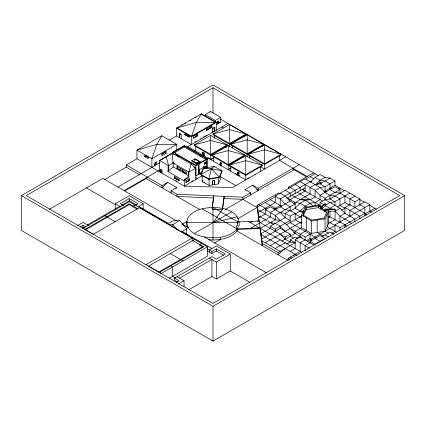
<?xml version="1.0" encoding="UTF-8"?>
<svg xmlns="http://www.w3.org/2000/svg" width="426" height="426" viewBox="0 0 426 426"><rect width="100%" height="100%" fill="white"/><g stroke="black" fill="none" stroke-linecap="round" stroke-linejoin="round"><path stroke-width="0.64" d="M324.687 211.344L324.687 209.619L327.29 211.126L324.016 218.176L311.8 220.066L302.854 214.906L306.129 207.851L318.35 205.96L320.954 207.462L320.954 209.187L321.832 208.681L322.024 206.876L325.847 203.953L325.224 203.591L320.331 207.105L320.331 208.831M324.633 210.3L321.832 208.681L325.656 205.758L325.847 203.953M290.181 228.395L305.117 237.021L311.427 233.373L325.033 231.27L328.675 223.416L334.99 219.768L335.182 209.342L334.559 208.985L325.757 209.033L324.687 209.619M212.26 207.893L213.799 195.891L211.999 209.235L222.393 209.704L224.188 196.359L222.542 209.129L222.542 208.57M191.024 164.053L188.883 172.115L188.883 177.477L183.553 180.555L167.855 171.492L173.185 166.896L173.185 163.051L172.168 153.168L191.024 164.053L195.827 168.105L195.827 179.49M201.035 174.303L203.468 168.163L214.108 166.406L222.074 170.842L219.395 177.546L208.751 179.309L200.79 174.868L203.468 168.163L211.429 168.755L222.074 170.842L219.395 177.546M213.479 180.4A1.161 0.911 -26.4 0 0 212.361 181.529L212.51 184.895L209.097 185.459L202.148 181.588L202.669 180.384M214.56 180.922A1.161 0.911 -26.4 0 1 214.597 181.162L214.741 184.527L218.378 183.925L220.711 178.515L220.711 174.096M301.47 215.119L311.427 220.87L311.427 233.373L301.47 227.622L301.47 215.119L305.117 207.265L318.717 205.162L322.024 206.876L321.401 206.519M303.403 215.455L306.129 209.576L306.129 207.851M328.35 233.187L325.033 231.27L325.033 218.762L328.675 210.907L325.565 209.113M176.785 150.346L176.785 144.377L161.843 135.75L156.864 144.377L151.885 158.749L151.885 167.375M216.291 130.191L216.291 122.384L201.349 113.763L196.37 122.384L191.391 136.762L191.391 144.568L176.455 135.942L169.149 140.159M237.985 229.396L236.238 232.042A26.407 15.245 0 0 1 220.561 239.407L214.395 242.969M223.022 208.676L213 222.644L237.197 216.861M310.549 181.939L315.075 177.37L320.054 174.495L325.033 177.37L330.012 178.084L334.99 180.959L334.99 185.273L324.037 191.599M315.528 184.815L320.054 180.241L325.033 177.37M301.794 217.851L295.159 214.022L300.138 211.147L305.117 206.115L310.096 203.239L315.075 202.52L320.054 199.645L320.054 195.337L315.075 190.305L300.138 181.678M104.626 179.564L126.229 167.093L126.229 164.937L162.045 185.614L162.045 187.77L167.722 182.339L176.801 187.584L175.858 188.489M285.196 248.518L278.098 254.775L278.098 252.618L295.159 242.767L290.181 239.891L290.181 242.048L286.693 244.061M293.738 255.52L295.159 254.269M183.553 180.555L188.883 175.959L173.185 166.896M159.681 171.875L159.681 160.49L174.356 151.906L178.478 157.002M174.356 151.906L159.681 160.49L168.653 165.671L173.558 162.839M21.3 195.593L213 84.918L404.7 195.593L404.7 230.407L213 341.082L21.3 230.407L21.3 195.593L213 306.273L404.7 195.593M213 87.793L26.279 195.593L213 303.397L399.721 195.593L213 87.793L213 112.863M161.843 135.75L136.948 150.128L136.948 158.749L184.351 186.119L232.394 187.616L285.718 156.827M201.349 113.763L176.455 128.135L176.455 135.942M181.801 125.478L182.951 124.818M184.676 123.822L185.827 123.157M189.852 120.835L191.002 120.169M195.028 117.848L196.178 117.182M205.215 116.389L205.215 114.621L210.641 111.49L220.764 117.331L220.764 122.044L216.387 124.573M179.341 129.802L179.713 129.584M181.204 130.878L181.582 130.665M49.182 209.422L102.922 178.393L176.364 220.796M126.229 164.937L136.948 158.749M179.729 134.483L180.741 133.897M144.675 156.677L148.237 158.733L148.237 157.386L144.675 155.33L144.675 156.677L145.921 155.959L148.461 157.428M184.793 134.754L189.288 137.348L189.288 136.4L184.793 133.807L184.793 134.754L185.166 134.541L189.096 136.81M205.215 114.621L215.338 120.467L220.764 117.331M217.441 121.751L217.441 123.966L217.164 121.596L218.746 120.995L218.746 123.21L218.474 121.394M194.091 135.441L195.209 134.797M161.758 154.42L164.899 152.604L166.14 153.323L166.14 151.283L161.933 153.711L161.933 155.756L166.14 153.323M206.296 128.806L206.669 129.019L212.047 125.915L212.047 127.31L206.669 130.415L206.296 130.202L211.674 127.097L212.047 127.31M216.392 124.397L217.292 123.881M218.597 123.125L220.364 122.102M192.973 138.13L196.892 135.867L197.265 136.08L197.265 134.041L193.345 136.304L193.345 138.349L197.265 136.08M172.636 152.316L184.336 145.564L207.553 158.967L207.553 167.945M173.819 151.837L174.442 151.475M173.387 152.316L184.336 145.996L206.807 158.967L195.853 165.288L175.059 153.285M174.538 152.689L184.336 147.029L205.811 159.425M154.436 164.463L155.373 163.925L156.614 164.644L156.614 161.768L154.75 162.849L154.75 165.725M195.412 141.815L196.556 141.15M200.577 138.833L201.722 138.168M203.447 137.177L204.592 136.512M205.742 135.851L206.887 135.186M212.547 131.922L214.411 130.846L214.784 131.064L214.784 127.039L212.452 128.38L212.452 132.406L212.079 132.193M117.858 187.019L160.011 162.684M186.838 147.194L227.937 123.465M210.668 135.377L194.197 144.888L194.197 145.591L210.668 155.101L227.138 145.591L227.138 144.888L210.668 135.377L210.668 159.659L213.442 158.057M229.486 124.509L213.016 134.02L213.016 134.722L229.486 144.233L245.956 134.722L245.956 134.02L229.486 124.509L229.486 146.981M124.083 190.614L159.819 169.979M172.983 162.508L172.61 162.721L188.883 172.115L195.827 168.105L193.771 166.917M124.653 190.986L147.391 177.86L147.391 177.157M173.93 163.488L174.303 163.27M160.991 171.545L162.12 170.895M167.855 171.492L168.653 171.028L168.653 165.671L166.177 156.624M202.499 152.226L202.872 152.007L202.872 154.734L204.24 155.522L204.24 152.801L203.868 153.014L202.499 152.226L202.499 154.947L202.872 154.734M77.473 225.615L83.033 222.404L88.486 225.551M115.361 208.958L115.361 203.74L129.254 195.715L143.152 203.74L143.152 209.613M176.944 168.403L177.317 168.19L181.263 170.469L180.89 170.682L176.944 168.403L176.944 166.348L180.89 168.627L181.263 168.414M200.694 155.005L200.321 155.224L200.321 156.257M80.248 226.888L83.033 225.279L85.818 226.888M134.829 205.673L138.173 203.74L129.254 198.591L120.34 203.74L123.684 205.673M204.24 155.522L203.868 155.74L203.868 153.014M182.376 169.484L186.322 171.763L186.322 173.819L182.376 171.54L182.376 169.484L182.749 169.266L182.749 171.321L186.141 173.281M81.914 228.08L83.033 227.436L84.146 228.08M87.415 224.933L119.743 206.269M121.453 205.252L129.254 200.747L136.501 204.933M195.124 163.456L196.578 162.615L197.195 162.972L197.195 162.434L195.742 163.27M195.88 163.371L197.813 162.253M196.013 163.467L198.431 162.072L199.746 162.397M182.376 171.54L182.749 171.321M196.146 163.669L199.048 161.992M199.746 161.96L196.844 163.632L191.822 160.735M228.251 145.532L211.781 155.037L211.781 155.74L228.251 165.251L244.721 155.74L244.721 155.037L228.251 145.532L228.251 169.814L231.025 168.211M247.181 134.728L230.711 144.238L230.711 144.941L247.181 154.452L263.651 144.941L263.651 144.238L247.181 134.728L247.181 156.592M206.732 158.493L206.36 158.706L206.36 159.745M183.553 172.221L183.931 172.003M198.308 163.717L197.275 164.314L191.45 160.948L195.156 158.807L201.439 162.439M84.896 229.465L129.254 203.857L137.859 208.825M175.469 153.951L195.853 165.719L207.553 158.967M174.474 178.18L174.852 177.967L179.293 180.528L178.92 180.746L174.474 178.18L174.474 176.657L178.92 179.224L179.293 179.005M85.519 229.827L129.254 204.576M162.045 185.614L167.722 182.339M188.883 171.683L188.51 171.902L188.51 175.741M195.081 168.105L195.454 167.892M211.243 158.898L212.393 158.232M204.198 162.695L204.571 162.908L206.466 161.816L206.466 163.169L204.571 164.26L204.198 164.047L206.093 162.95L206.466 163.169M162.045 187.77L163.179 187.115M132.672 206.551L135.164 205.114M203.479 166.981L204.629 166.316M199.054 169.969L206.732 165.533M143.152 203.74L138.69 206.312L168.35 223.437L172.812 220.865L179.756 220.561L186.705 228.884L186.705 234.758M93.294 234.284L139.515 207.595L192.211 238.017L192.211 240.924M185.832 180.368L186.205 180.581L189.517 178.67L189.517 180.565L186.205 182.477L185.832 182.264L189.144 180.352L189.517 180.565M199.443 173.483L202.323 171.816M201.546 172.7L195.853 175.986L195.853 165.719M171.124 193.015L171.124 190.859L176.801 187.584M221.456 163.169L221.456 165.89L221.829 165.677L220.46 164.883L220.088 165.102L220.088 162.375L221.456 163.169L221.829 162.95M191.689 181.449L192.824 180.794M202.595 175.581L184.351 186.119L184.351 180.097M245.738 155.623L229.268 165.134L229.268 165.836L245.738 175.347L262.208 165.836L262.208 165.134L245.738 155.623L245.738 179.91L187.957 146.549M264.557 144.76L248.086 154.271L248.086 154.973L264.557 164.484L281.027 154.973L281.027 154.271L264.557 144.76L264.557 169.042L260.536 166.72M229.401 168.717L230.551 168.057M237.57 172.471L237.948 172.258L239.316 173.047L238.943 173.265L237.57 172.471L237.57 175.198L237.948 174.98L239.316 175.773L238.943 175.986L238.943 173.265M247.463 178.483L248.614 177.818M179.756 220.561L172.812 224.577L169.021 224.736M181.982 224.353L187.307 221.28M245.956 190.427L245.025 189.533L252.677 185.113L258.252 188.335L299.276 164.654M181.252 232.037L186.705 228.884M171.124 190.859L176.982 194.24L242.9 197.201L250.605 192.749L250.605 194.906M225.295 209.517L294.148 169.766M194.389 233.389L231.611 211.903M145.985 264.706L192.211 238.017M194.698 239.487L148.477 266.17L161.225 273.535L207.451 246.846L207.451 256.191L169.213 278.269M258.944 221.323L257.075 205.38L278.593 192.957L279.68 193.585M288.551 188.825L288.551 187.211L313.445 172.834M258.034 212.457L275.239 202.52L275.239 196.056L305.117 178.803L320.054 187.429L325.033 192.461L330.012 195.337L334.99 196.056L339.969 198.926L339.969 205.396L344.948 208.271L341.466 210.284M257.309 207.121L275.239 196.775M305.612 179.234L315.075 173.776M237.767 218.687L257.075 207.537L242.9 199.352L223.783 198.495M201.541 243.432L199.048 244.87L202.472 246.846M310.096 181.678L280.217 198.926L275.239 196.056M310.591 182.11L311.587 181.535M258.758 217.787L265.281 214.022L265.281 209.709L270.26 206.834L280.217 212.585L285.196 217.611L290.181 220.487L275.239 229.113L270.26 226.238L270.26 228.395L260.925 233.783M158.738 272.097L203.095 246.489M286.693 198.425L305.117 187.786M159.361 272.454L203.719 246.846L192.834 240.562M250.344 222.644L252.836 221.206M273.748 209.134L280.217 205.396L280.217 198.926L285.196 203.958L290.181 206.834L290.181 210.529M289.073 200.284L305.117 191.024L305.117 184.554M316.071 184.698L320.054 182.397L321.715 183.356M265.281 209.709L275.239 215.46L295.159 203.958L290.181 201.083L270.26 212.585L270.26 216.898L250.344 228.395M293.663 203.383L310.096 193.899L310.096 187.429L315.075 184.554L320.054 183.835L330.012 178.084M207.244 248.768L211.908 251.457L216.365 248.885L225.285 254.034L216.365 259.184L211.908 256.606L174.601 278.146L174.601 280.303L177.386 281.911M334.99 180.959L325.033 186.71L320.054 187.429L315.075 190.305L315.075 196.775C308.115 202.728 298.296 200.273 291.837 194.858M207.244 250.925L211.908 253.614L216.365 251.042L223.613 255.222M301.864 223.639L295.159 219.768L295.159 213.304L290.181 210.428L285.196 213.304L280.217 212.585M260.201 228.453L275.239 219.768L280.217 220.487L285.196 223.362L295.159 233.427L281.714 241.185M290.181 211.147L295.159 208.271L300.138 203.239L305.117 200.364L310.096 203.239L313.264 206.44M179.58 278.146L211.908 259.482L211.908 276.442L188.654 289.866M270.26 226.238L285.196 217.611L285.196 213.304L290.181 216.179L295.159 213.304M176.273 282.332L179.058 280.718L174.601 278.146M338.478 189.011L339.969 188.148M339.969 189.586L334.99 186.71L320.054 195.337L325.033 198.207L339.969 189.586L339.969 193.282M178.334 284.014L184.037 280.718L184.037 286.591M209.416 258.044L216.365 262.054L230.264 254.034L230.264 270.995L249.689 282.209M320.054 206.504L320.054 202.52L325.033 199.645L330.012 198.926L344.948 190.305L359.885 198.926L359.885 205.396M261.644 239.119L280.217 228.395L290.181 234.146L290.181 236.302L293.498 238.214M286.304 224.88L301.629 216.035M319.058 205.971L320.054 205.396L297.369 192.302M320.954 207.462L321.832 206.956L321.832 208.681M325.586 205.076L330.012 202.52L334.99 201.802L349.927 193.18M265.281 242.767L301.629 221.781M330.012 208.271L334.99 205.396M354.906 196.056L349.927 198.926L349.927 205.396M270.26 245.642L280.217 239.891M257.602 221.089L285.196 237.021L290.181 234.146M301.47 227.622L295.159 231.27L295.159 233.427M337.206 206.993L344.948 202.52L349.373 205.076M211.908 276.442L216.365 279.019L230.264 270.995M328.606 211.184L334.99 211.147L339.969 208.271L344.948 213.304L354.906 219.049L354.906 221.637M344.948 213.373L344.948 207.553L349.927 204.677L364.864 213.304L339.969 227.676L334.99 224.8L334.99 231.27L331.508 233.283M330.012 189.586L334.99 192.461L339.969 193.18L354.906 201.802L359.885 198.926M275.239 248.518L285.196 242.767M290.181 239.891L295.159 237.021L297.923 238.613M328.521 217.755L330.012 216.898L330.012 210.923M296.65 238.31L300.138 236.302L300.138 234.146L306.448 230.498L306.448 217.995M290.181 251.393L295.159 248.518L295.159 239.891L300.138 237.016L313.967 245.003M344.948 213.304L339.969 216.179L339.969 221.999M305.117 239.891L300.138 242.767L300.138 251.393L288.056 258.369L288.056 260.526L236.925 231.004L236.467 225.466L237.735 225.407L237.271 222.005L259.194 221.014M306.219 240.69L310.096 238.453L311.752 239.412M334.99 224.8L369.848 204.677L369.848 211.147L371.504 212.105M307.327 241.489L334.99 225.519L328.904 222.005M310.096 241.329L320.054 235.583L325.033 238.453L315.075 244.204L310.096 241.329L310.096 243.177M310.096 242.767L305.117 245.642L305.117 250.951M321.715 236.781L330.012 231.989L333.883 234.225M374.827 208.271L364.864 214.022L366.525 214.981M335.182 209.342L326.38 209.395L325.31 209.981L325.31 211.706M212.361 181.529L212.361 184.602L214.597 184.234M306.129 209.576L318.35 207.686L326.795 212.563M311.427 220.87L325.033 218.762M220.561 237.25C208.932 239.295 183.734 235.988 187.307 219.124A26.407 15.245 0 0 1 199.144 209.667C211.972 205.236 240.136 206.594 239.199 225.46L236.238 229.886A26.407 15.245 0 0 1 220.561 237.25L220.561 239.407L213.756 240.04L208.729 239.742M236.925 229.518L260.116 228.469L260.116 227.825L236.925 228.874L202.291 208.852M300.138 199.645L310.096 199.645M300.138 211.147L303.456 211.147M213.895 198.053L176.982 196.397L176.982 194.24M315.075 177.37L320.054 180.241L325.033 180.959L330.012 183.835L330.012 188.148L331.119 188.787M287.412 198.047L295.159 202.52L300.138 203.239L305.117 206.115L306.022 207.031M290.181 210.428L285.196 209.709L280.217 206.834M270.26 222.644L275.239 223.362L280.217 226.238L286.102 232.186M295.159 242.767L290.181 242.048L284.094 238.533M203.82 182.094L204.906 182.701M369.848 204.677L364.864 201.802L349.927 210.428L349.927 216.248M220.471 119.152L318.392 175.693M334.99 185.273L344.394 190.704M359.885 199.645L364.315 202.201M369.848 205.396L376.483 209.23M359.885 204.677L364.864 207.553L364.864 215.891M310.096 176.652L313.967 178.883M201.349 114.195L215.54 122.384L191.391 136.331L177.2 128.135M221.712 127.06L223.378 128.024M307.226 176.428L279.493 160.421L279.493 155.581M320.054 183.835L325.033 186.71L325.033 191.024L326.694 191.982M306.656 177.019L293.051 169.165L293.051 168.243M212.675 128.535L214.395 129.531M330.012 198.926L334.99 201.802L334.99 205.683M344.948 207.553L359.885 216.179L359.885 218.762M325.033 199.645L339.969 208.271M295.159 184.554L300.138 187.429L300.138 190.662M302.348 189.426L322.817 201.242M225.466 146.475L226.611 147.135M320.054 202.52L323.925 204.757M325.656 205.758L332.189 209.528M290.181 187.429L295.159 190.305L295.159 193.537M288.551 187.211L289.637 187.834M325.757 209.033L326.38 209.395M285.196 190.305L290.181 193.18L290.181 196.413M339.969 221.925L344.948 224.8L346.759 226.632M328.904 216.259L339.969 222.644M280.217 193.18L285.196 196.056L290.181 201.083M207.989 157.684L209.597 158.61M235.28 173.441L236.877 174.367M302.902 212.744L295.159 208.271L295.159 202.52M336.652 232.229L327.136 226.733L327.136 214.23M206.36 159.223L206.732 159.441L206.732 167.919M256.58 189.527L258.252 190.491L258.252 188.335M206.466 161.816L206.093 161.603L206.093 162.95M270.26 199.645L281.879 206.354M204.166 163.121L205.263 163.754M200.662 162.487L194.725 159.058L194.725 162.578M325.033 234.864L328.904 237.101M245.025 189.533L250.605 192.749M198.681 163.659L199.054 163.872L199.054 174.138M265.281 202.52L276.9 209.23M323.371 236.063L317.178 232.484L317.178 219.981M198.308 163.872L198.681 164.09L198.681 174.351M203.442 166.854L205.636 168.121M220.359 176.625L235.897 185.592M203.064 167.072L204.714 168.02M171.156 153.861L171.529 154.079M258.678 204.459L266.942 209.23M316.736 237.974L290.181 222.644L290.181 216.179M315.075 238.453L320.054 241.329M257.65 209.613L275.239 219.768L275.239 215.46L280.217 220.487M310.096 239.891L311.752 240.85M293.498 232.468L300.138 236.302L301.949 238.129M195.752 177.557L197.462 178.547M161.726 159.308L162.098 159.521M258.491 215.849L273.583 224.561M295.159 239.891L309.542 248.198M168.653 171.028L168.078 170.698L168.078 165.341M248.369 221.504L259.375 227.857M260.185 228.325L301.794 252.352M160.426 171.875L161.859 172.7M175.863 180.789L176.998 181.439M261.026 234.561L297.369 255.547M238.139 221.967L213 207.451L213 239.998M261.873 240.802L280.217 251.393M290.181 257.139L291.837 258.097M257.075 205.38L262.235 243.459L278.098 252.618M288.056 258.369L289.76 259.349M126.229 167.093L139.872 174.969M146.129 178.579L199.991 209.677M182.051 224.081L188.164 227.612M204.246 236.893L266.261 272.699M230.264 254.034L216.365 246.01L209.416 250.025L209.416 252.176M182.248 231.462L211.908 248.587M207.451 246.846L129.254 201.7L83.033 228.389L93.502 234.433M128.631 204.219L137.236 209.182M115.361 203.74L120.771 206.866M86.398 187.935L115.542 204.762M104.897 215.764L115.366 221.808M170.341 253.55L183.095 260.909M175.8 262.246L176.423 262.602M170.767 265.872L172.631 266.948L172.631 276.293L175.421 277.901M177.088 276.708L184.037 280.718M302.625 189.224L305.117 191.024M172.168 153.168L174.293 154.734M252.677 185.113L258.252 190.491M351.738 223.756L349.927 221.925L339.969 216.179L334.99 211.147M280.217 234.146L285.196 239.172L285.196 237.021M275.239 237.021L276.144 237.932M177.307 229.96L172.812 224.577L172.812 227.037M254.94 174.165L255.174 174.463M214.597 181.162L214.741 184.527M212.361 184.602L212.51 184.895M187.232 227.484L186.604 225.237L186.684 222.644L237.357 222.644L237.357 223.293M259.833 227.889L262.235 245.616L262.235 243.459M354.906 201.802L354.906 207.622M344.948 196.056L344.948 202.52M344.948 224.8L344.948 227.388M339.969 227.676L339.969 230.264M330.012 195.337L330.012 199.033M328.675 210.907L328.675 223.416M325.033 198.207L325.033 200.06M320.054 180.241L320.054 182.397M318.35 205.96L318.35 207.686M315.075 202.52L315.075 205.715M310.096 234.146L310.096 238.453M305.117 237.021L305.117 240.099M303.008 211.802L303.008 213.117M280.217 226.238L280.217 228.395M275.239 229.113L275.239 231.27M262.118 145.548L262.118 146.757M260.675 166.444L260.675 171.284M249.62 155.581L249.62 157.998M244.423 135.33L244.423 136.538M243.187 156.347L243.187 157.556M242.9 197.201L242.9 199.352M237.948 172.258L237.948 174.98M232.245 145.548L232.245 147.966M230.801 166.444L230.801 171.284M225.604 146.193L225.604 147.407M220.46 162.705L220.46 164.883M218.378 177.61L218.378 183.925M216.365 248.885L216.365 251.042M216.365 262.054L216.365 279.019M215.338 120.467L215.338 122.235M214.55 135.33L214.55 138.354M214.411 127.395L214.411 130.846M214.108 166.907L214.108 166.406L211.429 168.755L200.79 174.367L208.751 178.808L219.395 177.046L211.429 168.755L208.751 179.309M213.314 156.347L213.314 161.193M213 306.273L213 341.082M211.908 251.457L211.908 253.614M211.674 125.702L211.674 127.097M210.396 111.633L210.396 111.979M209.097 179.149L209.097 185.459M206.669 129.019L206.669 130.415M206.36 162.247L206.36 163.579M206.36 165.32L206.36 168.297M205.912 166.151L205.912 167.998M205.529 114.445L205.529 116.037M204.571 162.908L204.571 164.26M202.148 175.278L202.148 181.588M199.948 155.005L199.948 156.044M199.24 169.862L199.24 174.032M198.431 162.072L198.431 162.61M196.892 133.828L196.892 135.867M196.578 162.615L196.578 163.158M195.726 146.193L195.726 151.038M189.144 178.457L189.144 180.352M186.205 180.581L186.205 182.477M184.336 145.996L184.336 147.029M181.204 138.684L181.204 134.659L179.341 133.583L179.341 137.609L179.713 137.39L179.713 133.365M180.89 168.627L180.89 170.682M178.92 179.224L178.92 180.746M177.317 166.135L177.317 168.19M174.852 176.444L174.852 177.967M161.986 173.206L161.986 170.187L160.48 169.319L160.48 172.333L160.852 172.12L160.852 169.101M155.373 162.2L155.373 163.925M129.254 198.591L129.254 200.747M83.033 225.279L83.033 227.436M212.51 181.827A1.161 0.911 -26.4 0 1 213.623 180.693A1.161 0.911 -26.4 0 1 214.741 181.455M214.038 180.432A1.161 0.911 -26.4 0 1 214.448 180.715M176.785 144.377L151.885 158.749L136.948 150.128L156.864 144.377L176.785 144.377M216.291 122.384L191.391 136.762L176.455 128.135L196.37 122.384L216.291 122.384M227.138 144.888L210.668 154.393L194.197 144.888L210.668 140.442L227.138 144.888M245.956 134.02L229.486 143.53L213.016 134.02L229.486 129.579L245.956 134.02M244.721 155.037L228.251 164.548L211.781 155.037L228.251 150.596L244.721 155.037M263.651 144.238L247.181 153.743L230.711 144.238L247.181 139.792L263.651 144.238M262.208 165.134L245.738 174.644L229.268 165.134L245.738 160.693L262.208 165.134M281.027 154.271L264.557 163.776L248.086 154.271L264.557 149.824L281.027 154.271"/></g></svg>
